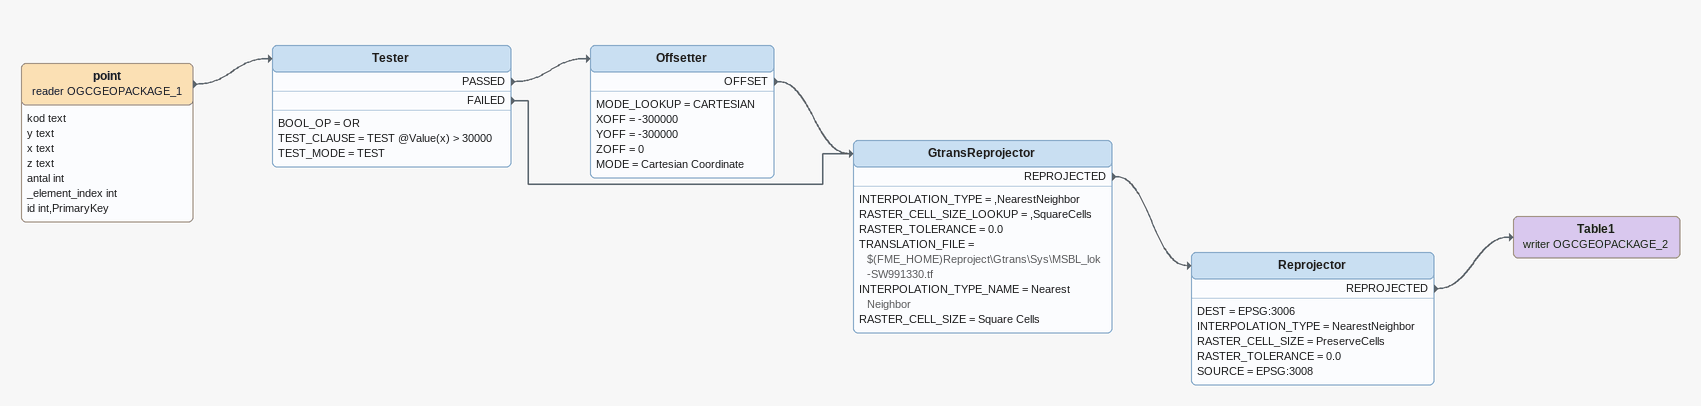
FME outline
point (reader OGCGEOPACKAGE_1)
    attributes: kod text, y text, x text, z text, antal int, _element_index int, id int,PrimaryKey
    -> Tester
Tester
    BOOL_OP = OR
    TEST_CLAUSE = TEST @Value(x) > 30000
    TEST_MODE = TEST
    PASSED -> Offsetter
    FAILED -> GtransReprojector
Offsetter
    MODE_LOOKUP = CARTESIAN
    XOFF = -300000
    YOFF = -300000
    ZOFF = 0
    MODE = Cartesian Coordinate
    OFFSET -> GtransReprojector
GtransReprojector
    INTERPOLATION_TYPE = ,NearestNeighbor
    RASTER_CELL_SIZE_LOOKUP = ,SquareCells
    RASTER_TOLERANCE = 0.0
    TRANSLATION_FILE = $(FME_HOME)Reproject\Gtrans\Sys\MSBL_lok-SW991330.tf
    INTERPOLATION_TYPE_NAME = Nearest Neighbor
    RASTER_CELL_SIZE = Square Cells
    REPROJECTED -> Reprojector
Reprojector
    DEST = EPSG:3006
    INTERPOLATION_TYPE = NearestNeighbor
    RASTER_CELL_SIZE = PreserveCells
    RASTER_TOLERANCE = 0.0
    SOURCE = EPSG:3008
    REPROJECTED -> Table1 (writer OGCGEOPACKAGE_2)
Table1 (writer OGCGEOPACKAGE_2)
